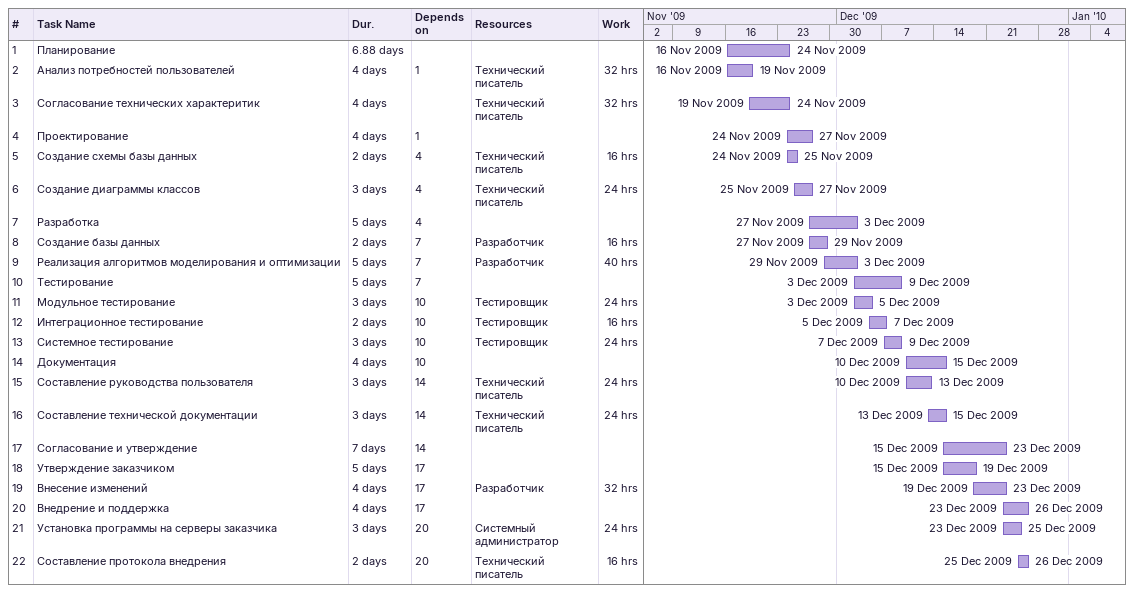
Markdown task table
| ID | Task | Duration | Start | Finish | Predecessors | Resources | Work (h) |
|---|---|---|---|---|---|---|---|
| 1 | Планирование | 6.88d | 2009-11-16 | 2009-11-24 |  |  |  |
| 2 | Анализ потребностей пользователей | 4d | 2009-11-16 | 2009-11-19 | 1 | Технический писатель | 32 |
| 3 | Согласование технических характеритик | 4d | 2009-11-19 | 2009-11-24 |  | Технический писатель | 32 |
| 4 | Проектирование | 4d | 2009-11-24 | 2009-11-27 | 1 |  |  |
| 5 | Создание схемы базы данных | 2d | 2009-11-24 | 2009-11-25 | 4 | Технический писатель | 16 |
| 6 | Создание диаграммы классов | 3d | 2009-11-25 | 2009-11-27 | 4 | Технический писатель | 24 |
| 7 | Разработка | 5d | 2009-11-27 | 2009-12-03 | 4 |  |  |
| 8 | Создание базы данных | 2d | 2009-11-27 | 2009-11-29 | 7 | Разработчик | 16 |
| 9 | Реализация алгоритмов моделирования и оптимизации | 5d | 2009-11-29 | 2009-12-03 | 7 | Разработчик | 40 |
| 10 | Тестирование | 5d | 2009-12-03 | 2009-12-09 | 7 |  |  |
| 11 | Модульное тестирование | 3d | 2009-12-03 | 2009-12-05 | 10 | Тестировщик | 24 |
| 12 | Интеграционное тестирование | 2d | 2009-12-05 | 2009-12-07 | 10 | Тестировщик | 16 |
| 13 | Системное тестирование | 3d | 2009-12-07 | 2009-12-09 | 10 | Тестировщик | 24 |
| 14 | Документация | 4d | 2009-12-10 | 2009-12-15 | 10 |  |  |
| 15 | Составление руководства пользователя | 3d | 2009-12-10 | 2009-12-13 | 14 | Технический писатель | 24 |
| 16 | Составление технической документации | 3d | 2009-12-13 | 2009-12-15 | 14 | Технический писатель | 24 |
| 17 | Согласование и утверждение | 7d | 2009-12-15 | 2009-12-23 | 14 |  |  |
| 18 | Утверждение заказчиком | 5d | 2009-12-15 | 2009-12-19 | 17 |  |  |
| 19 | Внесение изменений | 4d | 2009-12-19 | 2009-12-23 | 17 | Разработчик | 32 |
| 20 | Внедрение и поддержка | 4d | 2009-12-23 | 2009-12-26 | 17 |  |  |
| 21 | Установка программы на серверы заказчика | 3d | 2009-12-23 | 2009-12-25 | 20 | Системный администратор | 24 |
| 22 | Составление протокола внедрения | 2d | 2009-12-25 | 2009-12-26 | 20 | Технический писатель | 16 |
